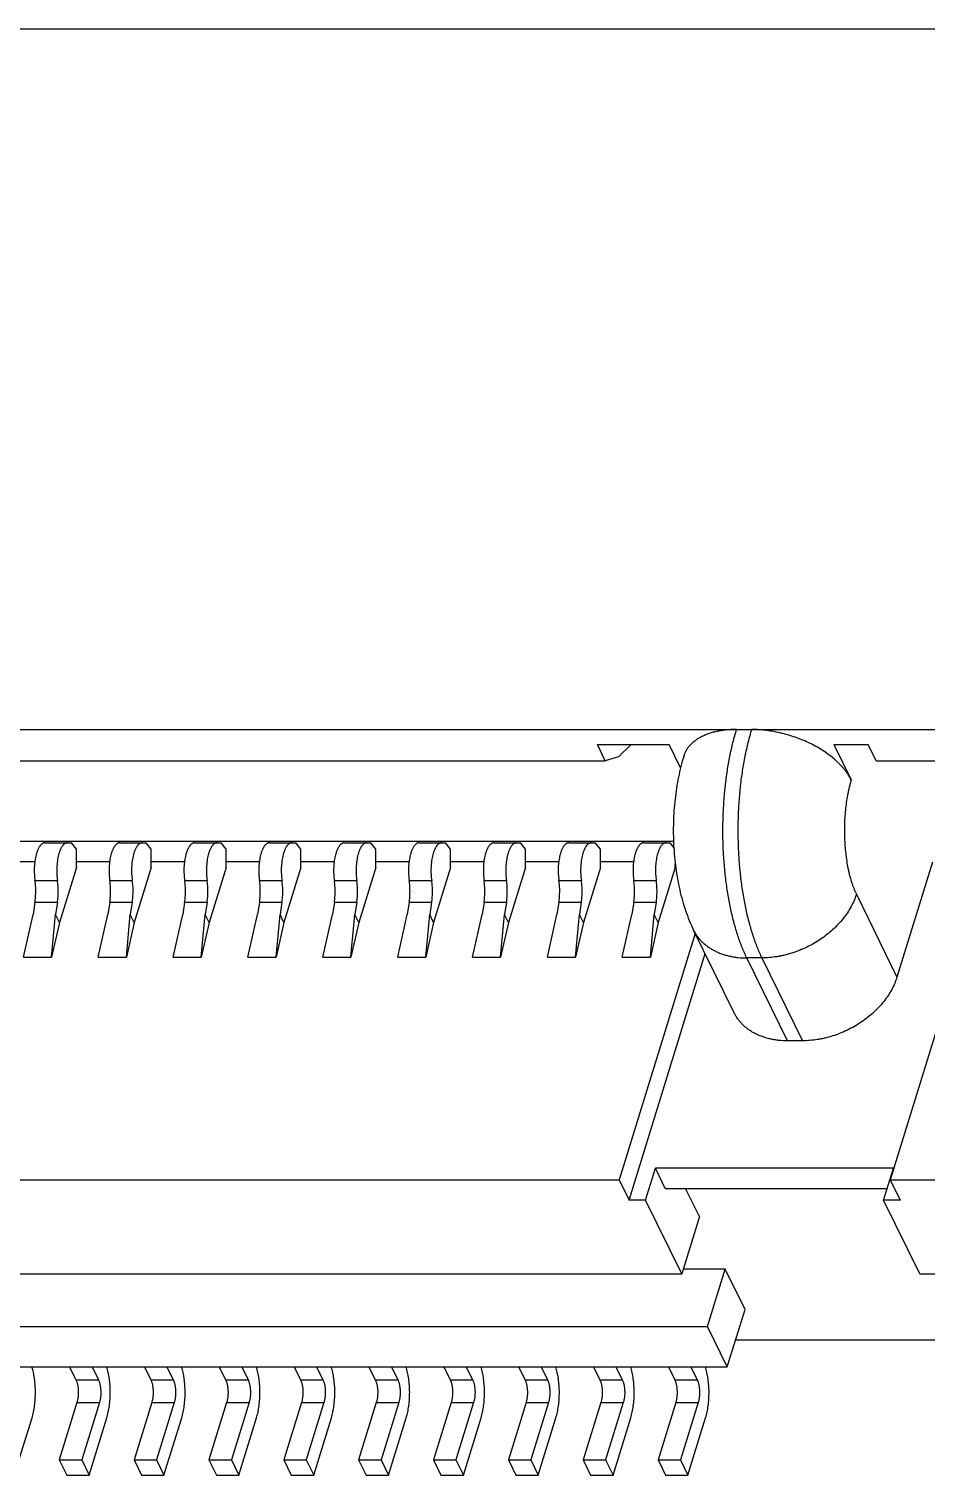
# Model space of a CAD drawing. Extents: x 0 to 420, y 0 to 297.
# Drawn here: x 294.13 to 310.69, y 205.77 to 232.45 of the extents above; entities that cross this region are included whole.
import ezdxf

# ---------------------------------------------------------------- set-up
doc = ezdxf.new("R2010")
doc.units = 0
doc.header["$LTSCALE"] = 23.1
doc.layers.get('0').update_dxf_attribs({"linetype": 'CONTINUOUS'})

msp = doc.modelspace()

# ---------------------------------------------------------------- linework, layer by layer
at = {"color": 7, "linetype": 'CONTINUOUS'}
for p, q in [((264.142, 232.453), (324.655, 232.453)), ((260.148, 219.528), (320.661, 219.528)), ((304.62, 219.248), (305.946, 219.248)), ((304.767, 218.95), (304.62, 219.248)), ((305.246, 219.248), (305.013, 219.023)), ((306.156, 218.822), (305.946, 219.248)), ((308.986, 219.248), (309.622, 219.248)), ((308.986, 219.248), (309.306, 218.596)), ((309.768, 218.95), (309.622, 219.248)), ((263.913, 218.95), (304.767, 218.95)), ((305.013, 219.023), (304.767, 218.95)), ((309.768, 218.95), (317.463, 218.95)), ((266.575, 217.468), (306.025, 217.468)), ((294.424, 217.438), (294.911, 217.438)), ((295.004, 217.318), (294.911, 217.438)), ((295.004, 216.982), (295.004, 217.318)), ((295.806, 217.438), (296.292, 217.438)), ((296.386, 217.318), (296.292, 217.438)), ((296.386, 216.982), (296.386, 217.318)), ((297.187, 217.438), (297.674, 217.438)), ((297.767, 217.318), (297.674, 217.438)), ((297.767, 216.982), (297.767, 217.318)), ((298.569, 217.438), (299.055, 217.438)), ((299.149, 217.318), (299.055, 217.438)), ((299.149, 216.982), (299.149, 217.318)), ((299.95, 217.438), (300.437, 217.438)), ((300.531, 217.318), (300.437, 217.438)), ((300.531, 216.982), (300.531, 217.318)), ((301.332, 217.438), (301.819, 217.438)), ((301.912, 217.318), (301.819, 217.438)), ((301.912, 216.982), (301.912, 217.318)), ((302.714, 217.438), (303.2, 217.438)), ((303.294, 217.318), (303.2, 217.438)), ((303.294, 216.982), (303.294, 217.318)), ((304.095, 217.438), (304.582, 217.438)), ((304.675, 217.318), (304.582, 217.438)), ((304.675, 216.982), (304.675, 217.318)), ((305.477, 217.438), (305.963, 217.438)), ((306.031, 217.352), (305.963, 217.438)), ((293.623, 217.094), (294.236, 217.094)), ((295.004, 216.982), (294.69, 215.966)), ((295.004, 217.094), (295.618, 217.094)), ((296.386, 216.982), (296.072, 215.966)), ((296.386, 217.094), (296.999, 217.094)), ((297.767, 216.982), (297.454, 215.966)), ((297.767, 217.094), (298.381, 217.094)), ((299.149, 216.982), (298.835, 215.966)), ((299.149, 217.094), (299.763, 217.094)), ((300.531, 216.982), (300.217, 215.966)), ((300.531, 217.094), (301.144, 217.094)), ((301.912, 216.982), (301.598, 215.966)), ((301.912, 217.094), (302.526, 217.094)), ((303.294, 216.982), (302.98, 215.966)), ((303.294, 217.094), (303.907, 217.094)), ((304.675, 216.982), (304.362, 215.966)), ((304.675, 217.094), (305.289, 217.094)), ((306.057, 216.982), (305.743, 215.966)), ((306.057, 216.982), (306.057, 217.056)), ((311.839, 217.094), (310.024, 211.219)), ((310.806, 217.077), (310.151, 214.959)), ((294.239, 216.741), (294.654, 216.741)), ((295.621, 216.741), (296.035, 216.741)), ((297.003, 216.741), (297.417, 216.741)), ((298.384, 216.741), (298.799, 216.741)), ((299.766, 216.741), (300.18, 216.741)), ((301.147, 216.741), (301.562, 216.741)), ((302.529, 216.741), (302.943, 216.741)), ((303.91, 216.741), (304.325, 216.741)), ((305.292, 216.741), (305.707, 216.741)), ((309.401, 216.488), (310.151, 214.959)), ((294.026, 215.328), (294.203, 216.115)), ((294.239, 216.339), (294.203, 216.115)), ((294.239, 216.339), (294.653, 216.339)), ((294.546, 215.328), (294.618, 216.115)), ((294.653, 216.339), (294.618, 216.115)), ((294.69, 215.966), (294.618, 216.115)), ((295.408, 215.328), (295.585, 216.115)), ((295.62, 216.339), (295.585, 216.115)), ((295.62, 216.339), (296.035, 216.339)), ((295.927, 215.328), (295.999, 216.115)), ((296.035, 216.339), (295.999, 216.115)), ((296.072, 215.966), (295.999, 216.115)), ((296.79, 215.328), (296.966, 216.115)), ((297.002, 216.339), (296.966, 216.115)), ((297.002, 216.339), (297.416, 216.339)), ((297.309, 215.328), (297.381, 216.115)), ((297.416, 216.339), (297.381, 216.115)), ((297.454, 215.966), (297.381, 216.115)), ((298.171, 215.328), (298.348, 216.115)), ((298.383, 216.339), (298.348, 216.115)), ((298.383, 216.339), (298.798, 216.339)), ((298.69, 215.328), (298.762, 216.115)), ((298.798, 216.339), (298.762, 216.115)), ((298.835, 215.966), (298.762, 216.115)), ((299.553, 215.328), (299.729, 216.115)), ((299.765, 216.339), (299.729, 216.115)), ((299.765, 216.339), (300.179, 216.339)), ((300.072, 215.328), (300.144, 216.115)), ((300.179, 216.339), (300.144, 216.115)), ((300.217, 215.966), (300.144, 216.115)), ((300.934, 215.328), (301.111, 216.115)), ((301.147, 216.339), (301.111, 216.115)), ((301.147, 216.339), (301.561, 216.339)), ((301.454, 215.328), (301.526, 216.115)), ((301.561, 216.339), (301.526, 216.115)), ((301.598, 215.966), (301.526, 216.115)), ((302.316, 215.328), (302.493, 216.115)), ((302.528, 216.339), (302.493, 216.115)), ((302.528, 216.339), (302.943, 216.339)), ((302.835, 215.328), (302.907, 216.115)), ((302.943, 216.339), (302.907, 216.115)), ((302.98, 215.966), (302.907, 216.115)), ((303.698, 215.328), (303.874, 216.115)), ((303.91, 216.339), (303.874, 216.115)), ((303.91, 216.339), (304.324, 216.339)), ((304.217, 215.328), (304.289, 216.115)), ((304.324, 216.339), (304.289, 216.115)), ((304.362, 215.966), (304.289, 216.115)), ((305.079, 215.328), (305.256, 216.115)), ((305.291, 216.339), (305.256, 216.115)), ((305.291, 216.339), (305.706, 216.339)), ((305.598, 215.328), (305.67, 216.115)), ((305.706, 216.339), (305.67, 216.115)), ((305.743, 215.966), (305.67, 216.115)), ((294.69, 215.966), (294.546, 215.328)), ((296.072, 215.966), (295.927, 215.328)), ((297.454, 215.966), (297.309, 215.328)), ((298.835, 215.966), (298.69, 215.328)), ((300.217, 215.966), (300.072, 215.328)), ((301.598, 215.966), (301.454, 215.328)), ((302.98, 215.966), (302.835, 215.328)), ((304.362, 215.966), (304.217, 215.328)), ((305.743, 215.966), (305.598, 215.328)), ((306.427, 215.765), (305.022, 211.219)), ((307.147, 214.298), (306.396, 215.827)), ((294.026, 215.328), (294.546, 215.328)), ((295.408, 215.328), (295.927, 215.328)), ((296.79, 215.328), (297.309, 215.328)), ((298.171, 215.328), (298.69, 215.328)), ((299.553, 215.328), (300.072, 215.328)), ((300.934, 215.328), (301.454, 215.328)), ((302.316, 215.328), (302.835, 215.328)), ((303.698, 215.328), (304.217, 215.328)), ((305.079, 215.328), (305.598, 215.328)), ((305.205, 210.846), (306.61, 215.392)), ((307.656, 215.313), (307.38, 215.313)), ((308.13, 213.784), (307.38, 215.313)), ((307.656, 215.313), (308.406, 213.784)), ((308.406, 213.784), (308.13, 213.784)), ((305.509, 210.846), (305.691, 211.434)), ((310.084, 211.434), (305.691, 211.434)), ((305.874, 211.061), (305.691, 211.434)), ((309.903, 210.846), (310.084, 211.434)), ((264.003, 211.219), (305.022, 211.219)), ((305.022, 211.219), (305.205, 210.846)), ((305.874, 211.061), (309.969, 211.061)), ((306.504, 210.543), (306.25, 211.061)), ((310.024, 211.219), (316.503, 211.219)), ((310.024, 211.219), (310.207, 210.846)), ((305.509, 210.846), (305.205, 210.846)), ((306.177, 209.485), (305.509, 210.846)), ((310.207, 210.846), (309.903, 210.846)), ((310.571, 209.485), (309.903, 210.846)), ((306.504, 210.543), (306.177, 209.485)), ((264.854, 209.485), (306.177, 209.485)), ((306.98, 209.573), (306.204, 209.573)), ((306.653, 208.515), (306.98, 209.573)), ((307.346, 208.827), (306.98, 209.573)), ((310.571, 209.485), (317.354, 209.485)), ((307.019, 207.77), (307.346, 208.827)), ((265.33, 208.515), (306.653, 208.515)), ((307.019, 207.77), (306.653, 208.515)), ((307.173, 208.268), (311.168, 208.268)), ((265.696, 207.77), (307.019, 207.77)), ((294.878, 207.77), (294.995, 207.531)), ((295.292, 207.77), (295.409, 207.531)), ((296.259, 207.77), (296.377, 207.531)), ((296.674, 207.77), (296.791, 207.531)), ((297.641, 207.77), (297.758, 207.531)), ((298.056, 207.77), (298.173, 207.531)), ((299.023, 207.77), (299.14, 207.531)), ((299.437, 207.77), (299.554, 207.531)), ((300.404, 207.77), (300.521, 207.531)), ((300.819, 207.77), (300.936, 207.531)), ((301.786, 207.77), (301.903, 207.531)), ((302.2, 207.77), (302.317, 207.531)), ((303.167, 207.77), (303.285, 207.531)), ((303.582, 207.77), (303.699, 207.531)), ((304.549, 207.77), (304.666, 207.531)), ((304.963, 207.77), (305.081, 207.531)), ((305.931, 207.77), (306.048, 207.531)), ((306.345, 207.77), (306.462, 207.531)), ((294.995, 207.531), (295.409, 207.531)), ((296.377, 207.531), (296.791, 207.531)), ((297.758, 207.531), (298.173, 207.531)), ((299.14, 207.531), (299.554, 207.531)), ((300.521, 207.531), (300.936, 207.531)), ((301.903, 207.531), (302.317, 207.531)), ((303.285, 207.531), (303.699, 207.531)), ((304.666, 207.531), (305.081, 207.531)), ((306.048, 207.531), (306.462, 207.531)), ((295.014, 207.109), (294.687, 206.052)), ((295.014, 207.109), (295.428, 207.109)), ((295.428, 207.109), (295.102, 206.052)), ((296.395, 207.109), (296.069, 206.052)), ((296.395, 207.109), (296.81, 207.109)), ((296.81, 207.109), (296.483, 206.052)), ((297.777, 207.109), (297.45, 206.052)), ((297.777, 207.109), (298.192, 207.109)), ((298.192, 207.109), (297.865, 206.052)), ((299.159, 207.109), (298.832, 206.052)), ((299.159, 207.109), (299.573, 207.109)), ((299.573, 207.109), (299.246, 206.052)), ((300.54, 207.109), (300.213, 206.052)), ((300.54, 207.109), (300.955, 207.109)), ((300.955, 207.109), (300.628, 206.052)), ((301.922, 207.109), (301.595, 206.052)), ((301.922, 207.109), (302.336, 207.109)), ((302.336, 207.109), (302.009, 206.052)), ((303.303, 207.109), (302.977, 206.052)), ((303.303, 207.109), (303.718, 207.109)), ((303.718, 207.109), (303.391, 206.052)), ((304.685, 207.109), (304.358, 206.052)), ((304.685, 207.109), (305.099, 207.109)), ((305.099, 207.109), (304.773, 206.052)), ((306.067, 207.109), (305.74, 206.052)), ((306.067, 207.109), (306.481, 207.109)), ((306.481, 207.109), (306.154, 206.052)), ((293.857, 205.772), (294.184, 206.83)), ((295.239, 205.772), (295.566, 206.83)), ((296.62, 205.772), (296.947, 206.83)), ((298.002, 205.772), (298.329, 206.83)), ((299.384, 205.772), (299.71, 206.83)), ((300.765, 205.772), (301.092, 206.83)), ((302.147, 205.772), (302.474, 206.83)), ((303.528, 205.772), (303.855, 206.83)), ((304.91, 205.772), (305.237, 206.83)), ((306.292, 205.772), (306.618, 206.83)), ((294.687, 206.052), (295.102, 206.052)), ((294.687, 206.052), (294.824, 205.772)), ((295.102, 206.052), (295.239, 205.772)), ((296.069, 206.052), (296.483, 206.052)), ((296.069, 206.052), (296.206, 205.772)), ((296.483, 206.052), (296.62, 205.772)), ((297.45, 206.052), (297.865, 206.052)), ((297.45, 206.052), (297.588, 205.772)), ((297.865, 206.052), (298.002, 205.772)), ((298.832, 206.052), (299.246, 206.052)), ((298.832, 206.052), (298.969, 205.772)), ((299.246, 206.052), (299.384, 205.772)), ((300.213, 206.052), (300.628, 206.052)), ((300.213, 206.052), (300.351, 205.772)), ((300.628, 206.052), (300.765, 205.772)), ((301.595, 206.052), (302.009, 206.052)), ((301.595, 206.052), (301.732, 205.772)), ((302.009, 206.052), (302.147, 205.772)), ((302.977, 206.052), (303.391, 206.052)), ((302.977, 206.052), (303.114, 205.772)), ((303.391, 206.052), (303.528, 205.772)), ((304.358, 206.052), (304.773, 206.052)), ((304.358, 206.052), (304.495, 205.772)), ((304.773, 206.052), (304.91, 205.772)), ((305.74, 206.052), (306.154, 206.052)), ((305.74, 206.052), (305.877, 205.772)), ((306.154, 206.052), (306.292, 205.772)), ((294.824, 205.772), (295.239, 205.772)), ((296.206, 205.772), (296.62, 205.772)), ((297.588, 205.772), (298.002, 205.772)), ((298.969, 205.772), (299.384, 205.772)), ((300.351, 205.772), (300.765, 205.772)), ((301.732, 205.772), (302.147, 205.772)), ((303.114, 205.772), (303.528, 205.772)), ((304.495, 205.772), (304.91, 205.772)), ((305.877, 205.772), (306.292, 205.772))]:
    msp.add_line(p, q, dxfattribs=at)
for points, knots in [([(307.191, 219.528), (307.16, 219.528), (307.1, 219.527), (307.01, 219.52), (306.924, 219.51), (306.841, 219.495), (306.761, 219.477), (306.686, 219.454), (306.615, 219.428), (306.548, 219.397), (306.486, 219.364), (306.43, 219.326), (306.379, 219.286), (306.334, 219.242), (306.295, 219.195), (306.267, 219.153), (306.248, 219.119), (306.235, 219.093), (306.224, 219.066), (306.218, 219.048), (306.215, 219.038)], [0, 0, 0, 0, 0.07887, 0.155777, 0.230558, 0.303075, 0.373218, 0.440913, 0.506124, 0.568856, 0.629164, 0.687157, 0.742999, 0.796919, 0.849204, 0.900201, 0.925349, 0.950328, 0.975193, 1, 1, 1, 1]), ([(307.38, 215.313), (307.364, 215.344), (307.335, 215.408), (307.292, 215.508), (307.252, 215.613), (307.214, 215.723), (307.178, 215.838), (307.145, 215.957), (307.113, 216.08), (307.084, 216.206), (307.058, 216.337), (307.033, 216.47), (307.012, 216.607), (306.993, 216.746), (306.977, 216.887), (306.964, 217.03), (306.953, 217.175), (306.942, 217.369), (306.936, 217.614), (306.94, 217.907), (306.952, 218.151), (306.968, 218.344), (306.982, 218.486), (306.999, 218.627), (307.019, 218.765), (307.041, 218.9), (307.066, 219.033), (307.093, 219.162), (307.123, 219.288), (307.155, 219.409), (307.179, 219.489), (307.191, 219.528)], [0, 0, 0, 0, 0.024219, 0.049419, 0.075569, 0.102636, 0.130578, 0.159353, 0.188911, 0.219201, 0.250169, 0.281756, 0.313903, 0.346547, 0.379624, 0.413069, 0.446813, 0.480789, 0.549158, 0.617621, 0.685618, 0.719271, 0.752601, 0.785542, 0.818029, 0.849998, 0.881387, 0.912137, 0.942191, 0.971495, 1, 1, 1, 1]), ([(307.467, 219.528), (307.455, 219.489), (307.432, 219.409), (307.4, 219.288), (307.37, 219.162), (307.342, 219.033), (307.317, 218.9), (307.295, 218.765), (307.275, 218.627), (307.258, 218.486), (307.244, 218.344), (307.228, 218.151), (307.216, 217.907), (307.212, 217.614), (307.219, 217.369), (307.229, 217.175), (307.24, 217.03), (307.253, 216.887), (307.269, 216.746), (307.288, 216.607), (307.31, 216.47), (307.334, 216.337), (307.36, 216.206), (307.389, 216.08), (307.421, 215.957), (307.455, 215.838), (307.491, 215.723), (307.529, 215.613), (307.569, 215.508), (307.611, 215.408), (307.641, 215.344), (307.656, 215.313)], [0, 0, 0, 0, 0.028505, 0.057809, 0.087863, 0.118613, 0.150002, 0.181971, 0.214458, 0.247399, 0.280729, 0.314382, 0.382379, 0.450842, 0.519211, 0.553187, 0.586931, 0.620376, 0.653453, 0.686097, 0.718244, 0.749831, 0.780799, 0.811089, 0.840647, 0.869422, 0.897364, 0.924431, 0.950581, 0.975781, 1, 1, 1, 1]), ([(309.306, 218.596), (309.291, 218.627), (309.265, 218.673), (309.224, 218.733), (309.191, 218.778), (309.154, 218.823), (309.114, 218.867), (309.071, 218.91), (309.01, 218.968), (308.927, 219.037), (308.819, 219.116), (308.702, 219.189), (308.578, 219.257), (308.447, 219.318), (308.312, 219.372), (308.173, 219.419), (308.031, 219.458), (307.889, 219.489), (307.747, 219.511), (307.606, 219.525), (307.513, 219.528), (307.467, 219.528)], [0, 0, 0, 0, 0.048741, 0.074184, 0.100345, 0.127221, 0.154803, 0.183075, 0.212018, 0.271802, 0.333914, 0.398044, 0.463839, 0.530906, 0.59883, 0.667177, 0.735506, 0.803375, 0.870352, 0.936023, 1, 1, 1, 1]), ([(306.215, 219.038), (306.196, 218.975), (306.16, 218.846), (306.115, 218.649), (306.079, 218.446), (306.052, 218.24), (306.033, 218.03), (306.023, 217.818), (306.021, 217.605), (306.027, 217.392), (306.042, 217.181), (306.066, 216.973), (306.098, 216.768), (306.138, 216.569), (306.188, 216.374), (306.247, 216.186), (306.315, 216.003), (306.368, 215.885), (306.396, 215.827)], [0, 0, 0, 0, 0.060616, 0.122232, 0.18485, 0.248376, 0.312635, 0.377386, 0.442352, 0.507237, 0.571751, 0.635634, 0.698681, 0.760757, 0.821818, 0.881924, 0.941236, 1, 1, 1, 1]), ([(309.306, 218.596), (309.3, 218.576), (309.289, 218.536), (309.273, 218.475), (309.258, 218.413), (309.239, 218.326), (309.219, 218.213), (309.201, 218.074), (309.188, 217.931), (309.181, 217.785), (309.179, 217.639), (309.183, 217.492), (309.192, 217.347), (309.207, 217.205), (309.227, 217.068), (309.248, 216.957), (309.267, 216.871), (309.283, 216.81), (309.3, 216.75), (309.318, 216.693), (309.337, 216.638), (309.357, 216.586), (309.378, 216.536), (309.393, 216.504), (309.401, 216.488)], [0, 0, 0, 0, 0.028505, 0.057811, 0.087866, 0.118616, 0.181972, 0.247397, 0.314379, 0.382378, 0.450842, 0.519213, 0.586932, 0.653452, 0.718241, 0.780793, 0.811084, 0.840643, 0.869419, 0.897362, 0.924429, 0.95058, 0.97578, 1, 1, 1, 1]), ([(294.424, 217.438), (294.42, 217.438), (294.412, 217.438), (294.4, 217.435), (294.388, 217.43), (294.376, 217.423), (294.364, 217.415), (294.353, 217.405), (294.342, 217.393), (294.331, 217.379), (294.32, 217.364), (294.31, 217.347), (294.3, 217.328), (294.291, 217.308), (294.283, 217.287), (294.274, 217.264), (294.267, 217.24), (294.257, 217.206), (294.247, 217.161), (294.237, 217.104), (294.23, 217.045), (294.226, 216.984), (294.225, 216.923), (294.227, 216.861), (294.231, 216.8), (294.236, 216.761), (294.239, 216.741)], [0, 0, 0, 0, 0.015697, 0.031713, 0.048346, 0.065851, 0.084438, 0.104266, 0.12545, 0.148067, 0.17216, 0.197746, 0.224817, 0.253347, 0.283295, 0.314603, 0.347205, 0.381022, 0.451934, 0.526567, 0.604042, 0.683415, 0.7637, 0.843891, 0.922985, 1, 1, 1, 1]), ([(294.838, 217.438), (294.834, 217.438), (294.826, 217.438), (294.814, 217.435), (294.802, 217.43), (294.79, 217.423), (294.779, 217.415), (294.767, 217.405), (294.756, 217.393), (294.745, 217.379), (294.735, 217.364), (294.725, 217.347), (294.715, 217.328), (294.706, 217.308), (294.697, 217.287), (294.689, 217.264), (294.681, 217.24), (294.672, 217.206), (294.661, 217.161), (294.652, 217.104), (294.645, 217.045), (294.641, 216.984), (294.639, 216.923), (294.641, 216.861), (294.646, 216.8), (294.651, 216.761), (294.654, 216.741)], [0, 0, 0, 0, 0.015697, 0.031713, 0.048346, 0.065851, 0.084438, 0.104266, 0.12545, 0.148067, 0.17216, 0.197746, 0.224817, 0.253347, 0.283295, 0.314603, 0.347205, 0.381022, 0.451934, 0.526567, 0.604042, 0.683415, 0.7637, 0.843891, 0.922985, 1, 1, 1, 1]), ([(295.806, 217.438), (295.802, 217.438), (295.793, 217.438), (295.781, 217.435), (295.769, 217.43), (295.757, 217.423), (295.746, 217.415), (295.734, 217.405), (295.723, 217.393), (295.712, 217.379), (295.702, 217.364), (295.692, 217.347), (295.682, 217.328), (295.673, 217.308), (295.664, 217.287), (295.656, 217.264), (295.648, 217.24), (295.639, 217.206), (295.628, 217.161), (295.619, 217.104), (295.612, 217.045), (295.608, 216.984), (295.607, 216.923), (295.608, 216.861), (295.613, 216.8), (295.618, 216.761), (295.621, 216.741)], [0, 0, 0, 0, 0.015697, 0.031713, 0.048346, 0.065851, 0.084438, 0.104266, 0.12545, 0.148067, 0.17216, 0.197746, 0.224817, 0.253347, 0.283295, 0.314603, 0.347205, 0.381022, 0.451934, 0.526567, 0.604042, 0.683415, 0.7637, 0.843891, 0.922985, 1, 1, 1, 1]), ([(296.22, 217.438), (296.216, 217.438), (296.208, 217.438), (296.196, 217.435), (296.184, 217.43), (296.172, 217.423), (296.16, 217.415), (296.149, 217.405), (296.138, 217.393), (296.127, 217.379), (296.116, 217.364), (296.106, 217.347), (296.097, 217.328), (296.087, 217.308), (296.079, 217.287), (296.07, 217.264), (296.063, 217.24), (296.053, 217.206), (296.043, 217.161), (296.033, 217.104), (296.026, 217.045), (296.022, 216.984), (296.021, 216.923), (296.023, 216.861), (296.027, 216.8), (296.032, 216.761), (296.035, 216.741)], [0, 0, 0, 0, 0.015697, 0.031713, 0.048346, 0.065851, 0.084438, 0.104266, 0.12545, 0.148067, 0.17216, 0.197746, 0.224817, 0.253347, 0.283295, 0.314603, 0.347205, 0.381022, 0.451934, 0.526567, 0.604042, 0.683415, 0.7637, 0.843891, 0.922985, 1, 1, 1, 1]), ([(297.187, 217.438), (297.183, 217.438), (297.175, 217.438), (297.163, 217.435), (297.151, 217.43), (297.139, 217.423), (297.127, 217.415), (297.116, 217.405), (297.105, 217.393), (297.094, 217.379), (297.083, 217.364), (297.073, 217.347), (297.064, 217.328), (297.054, 217.308), (297.046, 217.287), (297.038, 217.264), (297.03, 217.24), (297.02, 217.206), (297.01, 217.161), (297, 217.104), (296.993, 217.045), (296.989, 216.984), (296.988, 216.923), (296.99, 216.861), (296.994, 216.8), (297, 216.761), (297.003, 216.741)], [0, 0, 0, 0, 0.015697, 0.031713, 0.048346, 0.065851, 0.084438, 0.104266, 0.12545, 0.148067, 0.17216, 0.197746, 0.224817, 0.253347, 0.283295, 0.314603, 0.347205, 0.381022, 0.451934, 0.526567, 0.604042, 0.683415, 0.7637, 0.843891, 0.922985, 1, 1, 1, 1]), ([(297.602, 217.438), (297.598, 217.438), (297.589, 217.438), (297.577, 217.435), (297.565, 217.43), (297.553, 217.423), (297.542, 217.415), (297.53, 217.405), (297.519, 217.393), (297.508, 217.379), (297.498, 217.364), (297.488, 217.347), (297.478, 217.328), (297.469, 217.308), (297.46, 217.287), (297.452, 217.264), (297.444, 217.24), (297.435, 217.206), (297.424, 217.161), (297.415, 217.104), (297.408, 217.045), (297.404, 216.984), (297.403, 216.923), (297.404, 216.861), (297.409, 216.8), (297.414, 216.761), (297.417, 216.741)], [0, 0, 0, 0, 0.015697, 0.031713, 0.048346, 0.065851, 0.084438, 0.104266, 0.12545, 0.148067, 0.17216, 0.197746, 0.224817, 0.253347, 0.283295, 0.314603, 0.347205, 0.381022, 0.451934, 0.526567, 0.604042, 0.683415, 0.7637, 0.843891, 0.922985, 1, 1, 1, 1]), ([(298.569, 217.438), (298.565, 217.438), (298.557, 217.438), (298.544, 217.435), (298.532, 217.43), (298.521, 217.423), (298.509, 217.415), (298.497, 217.405), (298.486, 217.393), (298.475, 217.379), (298.465, 217.364), (298.455, 217.347), (298.445, 217.328), (298.436, 217.308), (298.427, 217.287), (298.419, 217.264), (298.411, 217.24), (298.402, 217.206), (298.392, 217.161), (298.382, 217.104), (298.375, 217.045), (298.371, 216.984), (298.37, 216.923), (298.371, 216.861), (298.376, 216.8), (298.381, 216.761), (298.384, 216.741)], [0, 0, 0, 0, 0.015697, 0.031713, 0.048346, 0.065851, 0.084438, 0.104266, 0.12545, 0.148067, 0.17216, 0.197746, 0.224817, 0.253347, 0.283295, 0.314603, 0.347205, 0.381022, 0.451934, 0.526567, 0.604042, 0.683415, 0.7637, 0.843891, 0.922985, 1, 1, 1, 1]), ([(298.983, 217.438), (298.979, 217.438), (298.971, 217.438), (298.959, 217.435), (298.947, 217.43), (298.935, 217.423), (298.923, 217.415), (298.912, 217.405), (298.901, 217.393), (298.89, 217.379), (298.879, 217.364), (298.869, 217.347), (298.86, 217.328), (298.851, 217.308), (298.842, 217.287), (298.834, 217.264), (298.826, 217.24), (298.816, 217.206), (298.806, 217.161), (298.796, 217.104), (298.789, 217.045), (298.785, 216.984), (298.784, 216.923), (298.786, 216.861), (298.791, 216.8), (298.796, 216.761), (298.799, 216.741)], [0, 0, 0, 0, 0.015697, 0.031713, 0.048346, 0.065851, 0.084438, 0.104266, 0.12545, 0.148067, 0.17216, 0.197746, 0.224817, 0.253347, 0.283295, 0.314603, 0.347205, 0.381022, 0.451934, 0.526567, 0.604042, 0.683415, 0.7637, 0.843891, 0.922985, 1, 1, 1, 1]), ([(299.95, 217.438), (299.946, 217.438), (299.938, 217.438), (299.926, 217.435), (299.914, 217.43), (299.902, 217.423), (299.89, 217.415), (299.879, 217.405), (299.868, 217.393), (299.857, 217.379), (299.847, 217.364), (299.837, 217.347), (299.827, 217.328), (299.818, 217.308), (299.809, 217.287), (299.801, 217.264), (299.793, 217.24), (299.783, 217.206), (299.773, 217.161), (299.763, 217.104), (299.757, 217.045), (299.753, 216.984), (299.751, 216.923), (299.753, 216.861), (299.758, 216.8), (299.763, 216.761), (299.766, 216.741)], [0, 0, 0, 0, 0.015697, 0.031713, 0.048346, 0.065851, 0.084438, 0.104266, 0.12545, 0.148067, 0.17216, 0.197746, 0.224817, 0.253347, 0.283295, 0.314603, 0.347205, 0.381022, 0.451934, 0.526567, 0.604042, 0.683415, 0.7637, 0.843891, 0.922985, 1, 1, 1, 1]), ([(300.365, 217.438), (300.361, 217.438), (300.353, 217.438), (300.341, 217.435), (300.328, 217.43), (300.317, 217.423), (300.305, 217.415), (300.294, 217.405), (300.282, 217.393), (300.272, 217.379), (300.261, 217.364), (300.251, 217.347), (300.241, 217.328), (300.232, 217.308), (300.223, 217.287), (300.215, 217.264), (300.208, 217.24), (300.198, 217.206), (300.188, 217.161), (300.178, 217.104), (300.171, 217.045), (300.167, 216.984), (300.166, 216.923), (300.168, 216.861), (300.172, 216.8), (300.177, 216.761), (300.18, 216.741)], [0, 0, 0, 0, 0.015697, 0.031713, 0.048346, 0.065851, 0.084438, 0.104266, 0.12545, 0.148067, 0.17216, 0.197746, 0.224817, 0.253347, 0.283295, 0.314603, 0.347205, 0.381022, 0.451934, 0.526567, 0.604042, 0.683415, 0.7637, 0.843891, 0.922985, 1, 1, 1, 1]), ([(301.332, 217.438), (301.328, 217.438), (301.32, 217.438), (301.308, 217.435), (301.296, 217.43), (301.284, 217.423), (301.272, 217.415), (301.261, 217.405), (301.25, 217.393), (301.239, 217.379), (301.228, 217.364), (301.218, 217.347), (301.208, 217.328), (301.199, 217.308), (301.19, 217.287), (301.182, 217.264), (301.175, 217.24), (301.165, 217.206), (301.155, 217.161), (301.145, 217.104), (301.138, 217.045), (301.134, 216.984), (301.133, 216.923), (301.135, 216.861), (301.139, 216.8), (301.144, 216.761), (301.147, 216.741)], [0, 0, 0, 0, 0.015697, 0.031713, 0.048346, 0.065851, 0.084438, 0.104266, 0.12545, 0.148067, 0.17216, 0.197746, 0.224817, 0.253347, 0.283295, 0.314603, 0.347205, 0.381022, 0.451934, 0.526567, 0.604042, 0.683415, 0.7637, 0.843891, 0.922985, 1, 1, 1, 1]), ([(301.746, 217.438), (301.742, 217.438), (301.734, 217.438), (301.722, 217.435), (301.71, 217.43), (301.698, 217.423), (301.687, 217.415), (301.675, 217.405), (301.664, 217.393), (301.653, 217.379), (301.643, 217.364), (301.633, 217.347), (301.623, 217.328), (301.614, 217.308), (301.605, 217.287), (301.597, 217.264), (301.589, 217.24), (301.58, 217.206), (301.569, 217.161), (301.56, 217.104), (301.553, 217.045), (301.549, 216.984), (301.547, 216.923), (301.549, 216.861), (301.554, 216.8), (301.559, 216.761), (301.562, 216.741)], [0, 0, 0, 0, 0.015697, 0.031713, 0.048346, 0.065851, 0.084438, 0.104266, 0.12545, 0.148067, 0.17216, 0.197746, 0.224817, 0.253347, 0.283295, 0.314603, 0.347205, 0.381022, 0.451934, 0.526567, 0.604042, 0.683415, 0.7637, 0.843891, 0.922985, 1, 1, 1, 1]), ([(302.714, 217.438), (302.71, 217.438), (302.701, 217.438), (302.689, 217.435), (302.677, 217.43), (302.665, 217.423), (302.654, 217.415), (302.642, 217.405), (302.631, 217.393), (302.62, 217.379), (302.61, 217.364), (302.6, 217.347), (302.59, 217.328), (302.581, 217.308), (302.572, 217.287), (302.564, 217.264), (302.556, 217.24), (302.547, 217.206), (302.536, 217.161), (302.527, 217.104), (302.52, 217.045), (302.516, 216.984), (302.515, 216.923), (302.516, 216.861), (302.521, 216.8), (302.526, 216.761), (302.529, 216.741)], [0, 0, 0, 0, 0.015697, 0.031713, 0.048346, 0.065851, 0.084438, 0.104266, 0.12545, 0.148067, 0.17216, 0.197746, 0.224817, 0.253347, 0.283295, 0.314603, 0.347205, 0.381022, 0.451934, 0.526567, 0.604042, 0.683415, 0.7637, 0.843891, 0.922985, 1, 1, 1, 1]), ([(303.128, 217.438), (303.124, 217.438), (303.116, 217.438), (303.104, 217.435), (303.092, 217.43), (303.08, 217.423), (303.068, 217.415), (303.057, 217.405), (303.046, 217.393), (303.035, 217.379), (303.024, 217.364), (303.014, 217.347), (303.004, 217.328), (302.995, 217.308), (302.987, 217.287), (302.978, 217.264), (302.971, 217.24), (302.961, 217.206), (302.951, 217.161), (302.941, 217.104), (302.934, 217.045), (302.93, 216.984), (302.929, 216.923), (302.931, 216.861), (302.935, 216.8), (302.94, 216.761), (302.943, 216.741)], [0, 0, 0, 0, 0.015697, 0.031713, 0.048346, 0.065851, 0.084438, 0.104266, 0.12545, 0.148067, 0.17216, 0.197746, 0.224817, 0.253347, 0.283295, 0.314603, 0.347205, 0.381022, 0.451934, 0.526567, 0.604042, 0.683415, 0.7637, 0.843891, 0.922985, 1, 1, 1, 1]), ([(304.095, 217.438), (304.091, 217.438), (304.083, 217.438), (304.071, 217.435), (304.059, 217.43), (304.047, 217.423), (304.035, 217.415), (304.024, 217.405), (304.013, 217.393), (304.002, 217.379), (303.991, 217.364), (303.981, 217.347), (303.972, 217.328), (303.962, 217.308), (303.954, 217.287), (303.945, 217.264), (303.938, 217.24), (303.928, 217.206), (303.918, 217.161), (303.908, 217.104), (303.901, 217.045), (303.897, 216.984), (303.896, 216.923), (303.898, 216.861), (303.902, 216.8), (303.907, 216.761), (303.91, 216.741)], [0, 0, 0, 0, 0.015697, 0.031713, 0.048346, 0.065851, 0.084438, 0.104266, 0.12545, 0.148067, 0.17216, 0.197746, 0.224817, 0.253347, 0.283295, 0.314603, 0.347205, 0.381022, 0.451934, 0.526567, 0.604042, 0.683415, 0.7637, 0.843891, 0.922985, 1, 1, 1, 1]), ([(304.51, 217.438), (304.506, 217.438), (304.497, 217.438), (304.485, 217.435), (304.473, 217.43), (304.461, 217.423), (304.45, 217.415), (304.438, 217.405), (304.427, 217.393), (304.416, 217.379), (304.406, 217.364), (304.396, 217.347), (304.386, 217.328), (304.377, 217.308), (304.368, 217.287), (304.36, 217.264), (304.352, 217.24), (304.343, 217.206), (304.332, 217.161), (304.323, 217.104), (304.316, 217.045), (304.312, 216.984), (304.311, 216.923), (304.312, 216.861), (304.317, 216.8), (304.322, 216.761), (304.325, 216.741)], [0, 0, 0, 0, 0.015697, 0.031713, 0.048346, 0.065851, 0.084438, 0.104266, 0.12545, 0.148067, 0.17216, 0.197746, 0.224817, 0.253347, 0.283295, 0.314603, 0.347205, 0.381022, 0.451934, 0.526567, 0.604042, 0.683415, 0.7637, 0.843891, 0.922985, 1, 1, 1, 1]), ([(305.477, 217.438), (305.473, 217.438), (305.465, 217.438), (305.452, 217.435), (305.44, 217.43), (305.428, 217.423), (305.417, 217.415), (305.405, 217.405), (305.394, 217.393), (305.383, 217.379), (305.373, 217.364), (305.363, 217.347), (305.353, 217.328), (305.344, 217.308), (305.335, 217.287), (305.327, 217.264), (305.319, 217.24), (305.31, 217.206), (305.299, 217.161), (305.29, 217.104), (305.283, 217.045), (305.279, 216.984), (305.278, 216.923), (305.279, 216.861), (305.284, 216.8), (305.289, 216.761), (305.292, 216.741)], [0, 0, 0, 0, 0.015697, 0.031713, 0.048346, 0.065851, 0.084438, 0.104266, 0.12545, 0.148067, 0.17216, 0.197746, 0.224817, 0.253347, 0.283295, 0.314603, 0.347205, 0.381022, 0.451934, 0.526567, 0.604042, 0.683415, 0.7637, 0.843891, 0.922985, 1, 1, 1, 1]), ([(305.891, 217.438), (305.887, 217.438), (305.879, 217.438), (305.867, 217.435), (305.855, 217.43), (305.843, 217.423), (305.831, 217.415), (305.82, 217.405), (305.809, 217.393), (305.798, 217.379), (305.787, 217.364), (305.777, 217.347), (305.768, 217.328), (305.758, 217.308), (305.75, 217.287), (305.742, 217.264), (305.734, 217.24), (305.724, 217.206), (305.714, 217.161), (305.704, 217.104), (305.697, 217.045), (305.693, 216.984), (305.692, 216.923), (305.694, 216.861), (305.699, 216.8), (305.704, 216.761), (305.707, 216.741)], [0, 0, 0, 0, 0.015697, 0.031713, 0.048346, 0.065851, 0.084438, 0.104266, 0.12545, 0.148067, 0.17216, 0.197746, 0.224817, 0.253347, 0.283295, 0.314603, 0.347205, 0.381022, 0.451934, 0.526567, 0.604042, 0.683415, 0.7637, 0.843891, 0.922985, 1, 1, 1, 1]), ([(294.239, 216.339), (294.241, 216.355), (294.246, 216.388), (294.25, 216.438), (294.253, 216.489), (294.254, 216.54), (294.254, 216.591), (294.251, 216.642), (294.246, 216.692), (294.242, 216.725), (294.239, 216.741)], [0, 0, 0, 0, 0.121454, 0.245839, 0.372217, 0.499622, 0.627075, 0.753596, 0.878218, 1, 1, 1, 1]), ([(294.653, 216.339), (294.656, 216.355), (294.66, 216.388), (294.665, 216.438), (294.668, 216.489), (294.669, 216.54), (294.668, 216.591), (294.665, 216.642), (294.661, 216.692), (294.656, 216.725), (294.654, 216.741)], [0, 0, 0, 0, 0.121454, 0.245839, 0.372217, 0.499622, 0.627075, 0.753596, 0.878218, 1, 1, 1, 1]), ([(295.62, 216.339), (295.623, 216.355), (295.627, 216.388), (295.632, 216.438), (295.635, 216.489), (295.636, 216.54), (295.635, 216.591), (295.632, 216.642), (295.628, 216.692), (295.623, 216.725), (295.621, 216.741)], [0, 0, 0, 0, 0.121454, 0.245839, 0.372217, 0.499622, 0.627075, 0.753596, 0.878218, 1, 1, 1, 1]), ([(296.035, 216.339), (296.037, 216.355), (296.042, 216.388), (296.046, 216.438), (296.049, 216.489), (296.05, 216.54), (296.05, 216.591), (296.047, 216.642), (296.042, 216.692), (296.038, 216.725), (296.035, 216.741)], [0, 0, 0, 0, 0.121454, 0.245839, 0.372217, 0.499622, 0.627075, 0.753596, 0.878218, 1, 1, 1, 1]), ([(297.002, 216.339), (297.004, 216.355), (297.009, 216.388), (297.014, 216.438), (297.017, 216.489), (297.018, 216.54), (297.017, 216.591), (297.014, 216.642), (297.009, 216.692), (297.005, 216.725), (297.003, 216.741)], [0, 0, 0, 0, 0.121454, 0.245839, 0.372217, 0.499622, 0.627075, 0.753596, 0.878218, 1, 1, 1, 1]), ([(297.416, 216.339), (297.419, 216.355), (297.423, 216.388), (297.428, 216.438), (297.431, 216.489), (297.432, 216.54), (297.431, 216.591), (297.428, 216.642), (297.424, 216.692), (297.419, 216.725), (297.417, 216.741)], [0, 0, 0, 0, 0.121454, 0.245839, 0.372217, 0.499622, 0.627075, 0.753596, 0.878218, 1, 1, 1, 1]), ([(298.383, 216.339), (298.386, 216.355), (298.39, 216.388), (298.395, 216.438), (298.398, 216.489), (298.399, 216.54), (298.398, 216.591), (298.396, 216.642), (298.391, 216.692), (298.387, 216.725), (298.384, 216.741)], [0, 0, 0, 0, 0.121454, 0.245839, 0.372217, 0.499622, 0.627075, 0.753596, 0.878218, 1, 1, 1, 1]), ([(298.798, 216.339), (298.8, 216.355), (298.805, 216.388), (298.81, 216.438), (298.813, 216.489), (298.814, 216.54), (298.813, 216.591), (298.81, 216.642), (298.805, 216.692), (298.801, 216.725), (298.799, 216.741)], [0, 0, 0, 0, 0.121454, 0.245839, 0.372217, 0.499622, 0.627075, 0.753596, 0.878218, 1, 1, 1, 1]), ([(299.765, 216.339), (299.768, 216.355), (299.772, 216.388), (299.777, 216.438), (299.78, 216.489), (299.781, 216.54), (299.78, 216.591), (299.777, 216.642), (299.773, 216.692), (299.768, 216.725), (299.766, 216.741)], [0, 0, 0, 0, 0.121454, 0.245839, 0.372217, 0.499622, 0.627075, 0.753596, 0.878218, 1, 1, 1, 1]), ([(300.179, 216.339), (300.182, 216.355), (300.186, 216.388), (300.191, 216.438), (300.194, 216.489), (300.195, 216.54), (300.194, 216.591), (300.192, 216.642), (300.187, 216.692), (300.183, 216.725), (300.18, 216.741)], [0, 0, 0, 0, 0.121454, 0.245839, 0.372217, 0.499622, 0.627075, 0.753596, 0.878218, 1, 1, 1, 1]), ([(301.147, 216.339), (301.149, 216.355), (301.154, 216.388), (301.158, 216.438), (301.161, 216.489), (301.162, 216.54), (301.161, 216.591), (301.159, 216.642), (301.154, 216.692), (301.15, 216.725), (301.147, 216.741)], [0, 0, 0, 0, 0.121454, 0.245839, 0.372217, 0.499622, 0.627075, 0.753596, 0.878218, 1, 1, 1, 1]), ([(301.561, 216.339), (301.564, 216.355), (301.568, 216.388), (301.573, 216.438), (301.576, 216.489), (301.577, 216.54), (301.576, 216.591), (301.573, 216.642), (301.569, 216.692), (301.564, 216.725), (301.562, 216.741)], [0, 0, 0, 0, 0.121454, 0.245839, 0.372217, 0.499622, 0.627075, 0.753596, 0.878218, 1, 1, 1, 1]), ([(302.528, 216.339), (302.531, 216.355), (302.535, 216.388), (302.54, 216.438), (302.543, 216.489), (302.544, 216.54), (302.543, 216.591), (302.54, 216.642), (302.536, 216.692), (302.531, 216.725), (302.529, 216.741)], [0, 0, 0, 0, 0.121454, 0.245839, 0.372217, 0.499622, 0.627075, 0.753596, 0.878218, 1, 1, 1, 1]), ([(302.943, 216.339), (302.945, 216.355), (302.95, 216.388), (302.954, 216.438), (302.957, 216.489), (302.958, 216.54), (302.958, 216.591), (302.955, 216.642), (302.95, 216.692), (302.946, 216.725), (302.943, 216.741)], [0, 0, 0, 0, 0.121454, 0.245839, 0.372217, 0.499622, 0.627075, 0.753596, 0.878218, 1, 1, 1, 1]), ([(303.91, 216.339), (303.912, 216.355), (303.917, 216.388), (303.922, 216.438), (303.924, 216.489), (303.926, 216.54), (303.925, 216.591), (303.922, 216.642), (303.917, 216.692), (303.913, 216.725), (303.91, 216.741)], [0, 0, 0, 0, 0.121454, 0.245839, 0.372217, 0.499622, 0.627075, 0.753596, 0.878218, 1, 1, 1, 1]), ([(304.324, 216.339), (304.327, 216.355), (304.331, 216.388), (304.336, 216.438), (304.339, 216.489), (304.34, 216.54), (304.339, 216.591), (304.336, 216.642), (304.332, 216.692), (304.327, 216.725), (304.325, 216.741)], [0, 0, 0, 0, 0.121454, 0.245839, 0.372217, 0.499622, 0.627075, 0.753596, 0.878218, 1, 1, 1, 1]), ([(305.291, 216.339), (305.294, 216.355), (305.298, 216.388), (305.303, 216.438), (305.306, 216.489), (305.307, 216.54), (305.306, 216.591), (305.304, 216.642), (305.299, 216.692), (305.295, 216.725), (305.292, 216.741)], [0, 0, 0, 0, 0.121454, 0.245839, 0.372217, 0.499622, 0.627075, 0.753596, 0.878218, 1, 1, 1, 1]), ([(305.706, 216.339), (305.708, 216.355), (305.713, 216.388), (305.718, 216.438), (305.721, 216.489), (305.722, 216.54), (305.721, 216.591), (305.718, 216.642), (305.713, 216.692), (305.709, 216.725), (305.707, 216.741)], [0, 0, 0, 0, 0.121454, 0.245839, 0.372217, 0.499622, 0.627075, 0.753596, 0.878218, 1, 1, 1, 1]), ([(309.401, 216.488), (309.389, 216.449), (309.36, 216.371), (309.304, 216.257), (309.237, 216.145), (309.157, 216.036), (309.067, 215.932), (308.967, 215.833), (308.857, 215.741), (308.74, 215.656), (308.616, 215.578), (308.486, 215.51), (308.351, 215.45), (308.213, 215.401), (308.097, 215.369), (308.003, 215.348), (307.865, 215.323), (307.749, 215.313), (307.656, 215.313)], [0, 0, 0, 0, 0.054908, 0.111615, 0.170092, 0.23025, 0.291945, 0.354984, 0.419138, 0.484148, 0.549733, 0.615594, 0.681431, 0.746939, 0.811825, 0.843952, 0.875821, 1, 1, 1, 1]), ([(306.396, 215.827), (306.406, 215.808), (306.427, 215.769), (306.463, 215.714), (306.505, 215.661), (306.55, 215.612), (306.601, 215.566), (306.655, 215.523), (306.713, 215.484), (306.776, 215.449), (306.841, 215.417), (306.911, 215.39), (306.983, 215.366), (307.058, 215.347), (307.135, 215.332), (307.243, 215.317), (307.325, 215.313), (307.38, 215.313)], [0, 0, 0, 0, 0.056319, 0.112829, 0.169716, 0.227157, 0.285317, 0.344342, 0.404362, 0.465484, 0.527795, 0.59136, 0.656221, 0.7224, 0.789899, 0.8587, 1, 1, 1, 1]), ([(310.151, 214.959), (310.139, 214.92), (310.11, 214.842), (310.055, 214.728), (309.987, 214.616), (309.908, 214.507), (309.818, 214.403), (309.717, 214.304), (309.608, 214.212), (309.49, 214.126), (309.366, 214.049), (309.236, 213.98), (309.101, 213.921), (308.964, 213.872), (308.847, 213.839), (308.753, 213.819), (308.615, 213.794), (308.499, 213.784), (308.406, 213.784)], [0, 0, 0, 0, 0.054908, 0.111615, 0.170092, 0.23025, 0.291945, 0.354984, 0.419138, 0.484148, 0.549733, 0.615594, 0.681431, 0.746939, 0.811825, 0.843952, 0.875821, 1, 1, 1, 1]), ([(308.13, 213.784), (308.075, 213.784), (307.993, 213.788), (307.886, 213.803), (307.808, 213.818), (307.733, 213.837), (307.661, 213.86), (307.592, 213.888), (307.526, 213.919), (307.464, 213.955), (307.405, 213.994), (307.351, 214.037), (307.301, 214.083), (307.255, 214.132), (307.214, 214.184), (307.177, 214.24), (307.156, 214.278), (307.147, 214.298)], [0, 0, 0, 0, 0.1413, 0.210101, 0.2776, 0.343779, 0.40864, 0.472205, 0.534516, 0.595638, 0.655658, 0.714683, 0.772843, 0.830284, 0.887171, 0.943681, 1, 1, 1, 1]), ([(294.184, 206.83), (294.189, 206.847), (294.199, 206.882), (294.212, 206.936), (294.223, 206.993), (294.232, 207.052), (294.239, 207.112), (294.244, 207.174), (294.247, 207.237), (294.248, 207.301), (294.246, 207.364), (294.243, 207.427), (294.238, 207.489), (294.231, 207.549), (294.221, 207.608), (294.21, 207.664), (294.197, 207.718), (294.187, 207.753), (294.182, 207.77)], [0, 0, 0, 0, 0.056042, 0.114647, 0.175501, 0.238264, 0.302574, 0.368051, 0.434302, 0.500926, 0.567521, 0.63368, 0.699005, 0.763104, 0.825601, 0.886135, 0.944371, 1, 1, 1, 1]), ([(295.566, 206.83), (295.571, 206.847), (295.581, 206.882), (295.593, 206.936), (295.604, 206.993), (295.613, 207.052), (295.62, 207.112), (295.625, 207.174), (295.628, 207.237), (295.629, 207.301), (295.628, 207.364), (295.625, 207.427), (295.619, 207.489), (295.612, 207.549), (295.603, 207.608), (295.592, 207.664), (295.579, 207.718), (295.569, 207.753), (295.563, 207.77)], [0, 0, 0, 0, 0.056042, 0.114647, 0.175501, 0.238264, 0.302574, 0.368051, 0.434302, 0.500926, 0.567521, 0.63368, 0.699005, 0.763104, 0.825601, 0.886135, 0.944371, 1, 1, 1, 1]), ([(296.947, 206.83), (296.952, 206.847), (296.962, 206.882), (296.975, 206.936), (296.986, 206.993), (296.995, 207.052), (297.002, 207.112), (297.007, 207.174), (297.01, 207.237), (297.011, 207.301), (297.01, 207.364), (297.006, 207.427), (297.001, 207.489), (296.994, 207.549), (296.984, 207.608), (296.973, 207.664), (296.96, 207.718), (296.95, 207.753), (296.945, 207.77)], [0, 0, 0, 0, 0.056042, 0.114647, 0.175501, 0.238264, 0.302574, 0.368051, 0.434302, 0.500926, 0.567521, 0.63368, 0.699005, 0.763104, 0.825601, 0.886135, 0.944371, 1, 1, 1, 1]), ([(298.329, 206.83), (298.334, 206.847), (298.344, 206.882), (298.357, 206.936), (298.368, 206.993), (298.377, 207.052), (298.384, 207.112), (298.389, 207.174), (298.392, 207.237), (298.392, 207.301), (298.391, 207.364), (298.388, 207.427), (298.383, 207.489), (298.375, 207.549), (298.366, 207.608), (298.355, 207.664), (298.342, 207.718), (298.332, 207.753), (298.326, 207.77)], [0, 0, 0, 0, 0.056042, 0.114647, 0.175501, 0.238264, 0.302574, 0.368051, 0.434302, 0.500926, 0.567521, 0.63368, 0.699005, 0.763104, 0.825601, 0.886135, 0.944371, 1, 1, 1, 1]), ([(299.71, 206.83), (299.716, 206.847), (299.725, 206.882), (299.738, 206.936), (299.749, 206.993), (299.758, 207.052), (299.765, 207.112), (299.77, 207.174), (299.773, 207.237), (299.774, 207.301), (299.773, 207.364), (299.77, 207.427), (299.764, 207.489), (299.757, 207.549), (299.748, 207.608), (299.736, 207.664), (299.723, 207.718), (299.713, 207.753), (299.708, 207.77)], [0, 0, 0, 0, 0.056042, 0.114647, 0.175501, 0.238264, 0.302574, 0.368051, 0.434302, 0.500926, 0.567521, 0.63368, 0.699005, 0.763104, 0.825601, 0.886135, 0.944371, 1, 1, 1, 1]), ([(301.092, 206.83), (301.097, 206.847), (301.107, 206.882), (301.12, 206.936), (301.131, 206.993), (301.14, 207.052), (301.147, 207.112), (301.152, 207.174), (301.155, 207.237), (301.156, 207.301), (301.154, 207.364), (301.151, 207.427), (301.146, 207.489), (301.138, 207.549), (301.129, 207.608), (301.118, 207.664), (301.105, 207.718), (301.095, 207.753), (301.09, 207.77)], [0, 0, 0, 0, 0.056042, 0.114647, 0.175501, 0.238264, 0.302574, 0.368051, 0.434302, 0.500926, 0.567521, 0.63368, 0.699005, 0.763104, 0.825601, 0.886135, 0.944371, 1, 1, 1, 1]), ([(302.474, 206.83), (302.479, 206.847), (302.489, 206.882), (302.501, 206.936), (302.512, 206.993), (302.521, 207.052), (302.528, 207.112), (302.533, 207.174), (302.536, 207.237), (302.537, 207.301), (302.536, 207.364), (302.533, 207.427), (302.527, 207.489), (302.52, 207.549), (302.511, 207.608), (302.5, 207.664), (302.487, 207.718), (302.477, 207.753), (302.471, 207.77)], [0, 0, 0, 0, 0.056042, 0.114647, 0.175501, 0.238264, 0.302574, 0.368051, 0.434302, 0.500926, 0.567521, 0.63368, 0.699005, 0.763104, 0.825601, 0.886135, 0.944371, 1, 1, 1, 1]), ([(303.855, 206.83), (303.86, 206.847), (303.87, 206.882), (303.883, 206.936), (303.894, 206.993), (303.903, 207.052), (303.91, 207.112), (303.915, 207.174), (303.918, 207.237), (303.919, 207.301), (303.918, 207.364), (303.914, 207.427), (303.909, 207.489), (303.902, 207.549), (303.892, 207.608), (303.881, 207.664), (303.868, 207.718), (303.858, 207.753), (303.853, 207.77)], [0, 0, 0, 0, 0.056042, 0.114647, 0.175501, 0.238264, 0.302574, 0.368051, 0.434302, 0.500926, 0.567521, 0.63368, 0.699005, 0.763104, 0.825601, 0.886135, 0.944371, 1, 1, 1, 1]), ([(305.237, 206.83), (305.242, 206.847), (305.252, 206.882), (305.265, 206.936), (305.275, 206.993), (305.284, 207.052), (305.292, 207.112), (305.297, 207.174), (305.299, 207.237), (305.3, 207.301), (305.299, 207.364), (305.296, 207.427), (305.291, 207.489), (305.283, 207.549), (305.274, 207.608), (305.263, 207.664), (305.25, 207.718), (305.24, 207.753), (305.234, 207.77)], [0, 0, 0, 0, 0.056042, 0.114647, 0.175501, 0.238264, 0.302574, 0.368051, 0.434302, 0.500926, 0.567521, 0.63368, 0.699005, 0.763104, 0.825601, 0.886135, 0.944371, 1, 1, 1, 1]), ([(306.618, 206.83), (306.624, 206.847), (306.633, 206.882), (306.646, 206.936), (306.657, 206.993), (306.666, 207.052), (306.673, 207.112), (306.678, 207.174), (306.681, 207.237), (306.682, 207.301), (306.681, 207.364), (306.677, 207.427), (306.672, 207.489), (306.665, 207.549), (306.656, 207.608), (306.644, 207.664), (306.631, 207.718), (306.621, 207.753), (306.616, 207.77)], [0, 0, 0, 0, 0.056042, 0.114647, 0.175501, 0.238264, 0.302574, 0.368051, 0.434302, 0.500926, 0.567521, 0.63368, 0.699005, 0.763104, 0.825601, 0.886135, 0.944371, 1, 1, 1, 1]), ([(294.995, 207.531), (294.998, 207.525), (295.004, 207.511), (295.012, 207.49), (295.019, 207.466), (295.025, 207.441), (295.03, 207.415), (295.034, 207.387), (295.037, 207.359), (295.039, 207.33), (295.039, 207.301), (295.039, 207.271), (295.037, 207.242), (295.035, 207.214), (295.031, 207.186), (295.027, 207.159), (295.021, 207.134), (295.016, 207.117), (295.014, 207.109)], [0, 0, 0, 0, 0.049414, 0.102627, 0.159342, 0.219189, 0.281744, 0.346535, 0.413057, 0.480779, 0.549152, 0.617619, 0.68562, 0.752604, 0.818032, 0.881389, 0.942193, 1, 1, 1, 1]), ([(295.409, 207.531), (295.413, 207.525), (295.418, 207.511), (295.426, 207.49), (295.433, 207.466), (295.439, 207.441), (295.444, 207.415), (295.448, 207.387), (295.451, 207.359), (295.453, 207.33), (295.454, 207.301), (295.453, 207.271), (295.452, 207.242), (295.449, 207.214), (295.446, 207.186), (295.441, 207.159), (295.435, 207.134), (295.431, 207.117), (295.428, 207.109)], [0, 0, 0, 0, 0.049414, 0.102627, 0.159342, 0.219189, 0.281744, 0.346535, 0.413057, 0.480779, 0.549152, 0.617619, 0.68562, 0.752604, 0.818032, 0.881389, 0.942193, 1, 1, 1, 1]), ([(296.377, 207.531), (296.38, 207.525), (296.386, 207.511), (296.393, 207.49), (296.4, 207.466), (296.406, 207.441), (296.411, 207.415), (296.415, 207.387), (296.418, 207.359), (296.42, 207.33), (296.421, 207.301), (296.421, 207.271), (296.419, 207.242), (296.416, 207.214), (296.413, 207.186), (296.408, 207.159), (296.402, 207.134), (296.398, 207.117), (296.395, 207.109)], [0, 0, 0, 0, 0.049414, 0.102627, 0.159342, 0.219189, 0.281744, 0.346535, 0.413057, 0.480779, 0.549152, 0.617619, 0.68562, 0.752604, 0.818032, 0.881389, 0.942193, 1, 1, 1, 1]), ([(296.791, 207.531), (296.794, 207.525), (296.8, 207.511), (296.808, 207.49), (296.815, 207.466), (296.821, 207.441), (296.826, 207.415), (296.83, 207.387), (296.833, 207.359), (296.835, 207.33), (296.835, 207.301), (296.835, 207.271), (296.834, 207.242), (296.831, 207.214), (296.827, 207.186), (296.823, 207.159), (296.817, 207.134), (296.812, 207.117), (296.81, 207.109)], [0, 0, 0, 0, 0.049414, 0.102627, 0.159342, 0.219189, 0.281744, 0.346535, 0.413057, 0.480779, 0.549152, 0.617619, 0.68562, 0.752604, 0.818032, 0.881389, 0.942193, 1, 1, 1, 1]), ([(297.758, 207.531), (297.761, 207.525), (297.767, 207.511), (297.775, 207.49), (297.782, 207.466), (297.788, 207.441), (297.793, 207.415), (297.797, 207.387), (297.8, 207.359), (297.802, 207.33), (297.803, 207.301), (297.802, 207.271), (297.801, 207.242), (297.798, 207.214), (297.794, 207.186), (297.79, 207.159), (297.784, 207.134), (297.779, 207.117), (297.777, 207.109)], [0, 0, 0, 0, 0.049414, 0.102627, 0.159342, 0.219189, 0.281744, 0.346535, 0.413057, 0.480779, 0.549152, 0.617619, 0.68562, 0.752604, 0.818032, 0.881389, 0.942193, 1, 1, 1, 1]), ([(298.173, 207.531), (298.176, 207.525), (298.182, 207.511), (298.189, 207.49), (298.196, 207.466), (298.202, 207.441), (298.207, 207.415), (298.211, 207.387), (298.214, 207.359), (298.216, 207.33), (298.217, 207.301), (298.217, 207.271), (298.215, 207.242), (298.213, 207.214), (298.209, 207.186), (298.204, 207.159), (298.198, 207.134), (298.194, 207.117), (298.192, 207.109)], [0, 0, 0, 0, 0.049414, 0.102627, 0.159342, 0.219189, 0.281744, 0.346535, 0.413057, 0.480779, 0.549152, 0.617619, 0.68562, 0.752604, 0.818032, 0.881389, 0.942193, 1, 1, 1, 1]), ([(299.14, 207.531), (299.143, 207.525), (299.149, 207.511), (299.157, 207.49), (299.163, 207.466), (299.17, 207.441), (299.175, 207.415), (299.179, 207.387), (299.182, 207.359), (299.183, 207.33), (299.184, 207.301), (299.184, 207.271), (299.182, 207.242), (299.18, 207.214), (299.176, 207.186), (299.171, 207.159), (299.166, 207.134), (299.161, 207.117), (299.159, 207.109)], [0, 0, 0, 0, 0.049414, 0.102627, 0.159342, 0.219189, 0.281744, 0.346535, 0.413057, 0.480779, 0.549152, 0.617619, 0.68562, 0.752604, 0.818032, 0.881389, 0.942193, 1, 1, 1, 1]), ([(299.554, 207.531), (299.557, 207.525), (299.563, 207.511), (299.571, 207.49), (299.578, 207.466), (299.584, 207.441), (299.589, 207.415), (299.593, 207.387), (299.596, 207.359), (299.598, 207.33), (299.599, 207.301), (299.598, 207.271), (299.597, 207.242), (299.594, 207.214), (299.59, 207.186), (299.586, 207.159), (299.58, 207.134), (299.576, 207.117), (299.573, 207.109)], [0, 0, 0, 0, 0.049414, 0.102627, 0.159342, 0.219189, 0.281744, 0.346535, 0.413057, 0.480779, 0.549152, 0.617619, 0.68562, 0.752604, 0.818032, 0.881389, 0.942193, 1, 1, 1, 1]), ([(300.521, 207.531), (300.524, 207.525), (300.53, 207.511), (300.538, 207.49), (300.545, 207.466), (300.551, 207.441), (300.556, 207.415), (300.56, 207.387), (300.563, 207.359), (300.565, 207.33), (300.566, 207.301), (300.565, 207.271), (300.564, 207.242), (300.561, 207.214), (300.558, 207.186), (300.553, 207.159), (300.547, 207.134), (300.543, 207.117), (300.54, 207.109)], [0, 0, 0, 0, 0.049414, 0.102627, 0.159342, 0.219189, 0.281744, 0.346535, 0.413057, 0.480779, 0.549152, 0.617619, 0.68562, 0.752604, 0.818032, 0.881389, 0.942193, 1, 1, 1, 1]), ([(300.936, 207.531), (300.939, 207.525), (300.945, 207.511), (300.953, 207.49), (300.96, 207.466), (300.966, 207.441), (300.971, 207.415), (300.975, 207.387), (300.978, 207.359), (300.979, 207.33), (300.98, 207.301), (300.98, 207.271), (300.978, 207.242), (300.976, 207.214), (300.972, 207.186), (300.967, 207.159), (300.962, 207.134), (300.957, 207.117), (300.955, 207.109)], [0, 0, 0, 0, 0.049414, 0.102627, 0.159342, 0.219189, 0.281744, 0.346535, 0.413057, 0.480779, 0.549152, 0.617619, 0.68562, 0.752604, 0.818032, 0.881389, 0.942193, 1, 1, 1, 1]), ([(301.903, 207.531), (301.906, 207.525), (301.912, 207.511), (301.92, 207.49), (301.927, 207.466), (301.933, 207.441), (301.938, 207.415), (301.942, 207.387), (301.945, 207.359), (301.947, 207.33), (301.947, 207.301), (301.947, 207.271), (301.945, 207.242), (301.943, 207.214), (301.939, 207.186), (301.934, 207.159), (301.929, 207.134), (301.924, 207.117), (301.922, 207.109)], [0, 0, 0, 0, 0.049414, 0.102627, 0.159342, 0.219189, 0.281744, 0.346535, 0.413057, 0.480779, 0.549152, 0.617619, 0.68562, 0.752604, 0.818032, 0.881389, 0.942193, 1, 1, 1, 1]), ([(302.317, 207.531), (302.321, 207.525), (302.326, 207.511), (302.334, 207.49), (302.341, 207.466), (302.347, 207.441), (302.352, 207.415), (302.356, 207.387), (302.359, 207.359), (302.361, 207.33), (302.362, 207.301), (302.361, 207.271), (302.36, 207.242), (302.357, 207.214), (302.354, 207.186), (302.349, 207.159), (302.343, 207.134), (302.339, 207.117), (302.336, 207.109)], [0, 0, 0, 0, 0.049414, 0.102627, 0.159342, 0.219189, 0.281744, 0.346535, 0.413057, 0.480779, 0.549152, 0.617619, 0.68562, 0.752604, 0.818032, 0.881389, 0.942193, 1, 1, 1, 1]), ([(303.285, 207.531), (303.288, 207.525), (303.294, 207.511), (303.301, 207.49), (303.308, 207.466), (303.314, 207.441), (303.319, 207.415), (303.323, 207.387), (303.326, 207.359), (303.328, 207.33), (303.329, 207.301), (303.329, 207.271), (303.327, 207.242), (303.324, 207.214), (303.321, 207.186), (303.316, 207.159), (303.31, 207.134), (303.306, 207.117), (303.303, 207.109)], [0, 0, 0, 0, 0.049414, 0.102627, 0.159342, 0.219189, 0.281744, 0.346535, 0.413057, 0.480779, 0.549152, 0.617619, 0.68562, 0.752604, 0.818032, 0.881389, 0.942193, 1, 1, 1, 1]), ([(303.699, 207.531), (303.702, 207.525), (303.708, 207.511), (303.716, 207.49), (303.723, 207.466), (303.729, 207.441), (303.734, 207.415), (303.738, 207.387), (303.741, 207.359), (303.743, 207.33), (303.743, 207.301), (303.743, 207.271), (303.741, 207.242), (303.739, 207.214), (303.735, 207.186), (303.731, 207.159), (303.725, 207.134), (303.72, 207.117), (303.718, 207.109)], [0, 0, 0, 0, 0.049414, 0.102627, 0.159342, 0.219189, 0.281744, 0.346535, 0.413057, 0.480779, 0.549152, 0.617619, 0.68562, 0.752604, 0.818032, 0.881389, 0.942193, 1, 1, 1, 1]), ([(304.666, 207.531), (304.669, 207.525), (304.675, 207.511), (304.683, 207.49), (304.69, 207.466), (304.696, 207.441), (304.701, 207.415), (304.705, 207.387), (304.708, 207.359), (304.71, 207.33), (304.71, 207.301), (304.71, 207.271), (304.709, 207.242), (304.706, 207.214), (304.702, 207.186), (304.698, 207.159), (304.692, 207.134), (304.687, 207.117), (304.685, 207.109)], [0, 0, 0, 0, 0.049414, 0.102627, 0.159342, 0.219189, 0.281744, 0.346535, 0.413057, 0.480779, 0.549152, 0.617619, 0.68562, 0.752604, 0.818032, 0.881389, 0.942193, 1, 1, 1, 1]), ([(305.081, 207.531), (305.084, 207.525), (305.09, 207.511), (305.097, 207.49), (305.104, 207.466), (305.11, 207.441), (305.115, 207.415), (305.119, 207.387), (305.122, 207.359), (305.124, 207.33), (305.125, 207.301), (305.125, 207.271), (305.123, 207.242), (305.121, 207.214), (305.117, 207.186), (305.112, 207.159), (305.106, 207.134), (305.102, 207.117), (305.099, 207.109)], [0, 0, 0, 0, 0.049414, 0.102627, 0.159342, 0.219189, 0.281744, 0.346535, 0.413057, 0.480779, 0.549152, 0.617619, 0.68562, 0.752604, 0.818032, 0.881389, 0.942193, 1, 1, 1, 1]), ([(306.048, 207.531), (306.051, 207.525), (306.057, 207.511), (306.065, 207.49), (306.071, 207.466), (306.077, 207.441), (306.083, 207.415), (306.087, 207.387), (306.089, 207.359), (306.091, 207.33), (306.092, 207.301), (306.092, 207.271), (306.09, 207.242), (306.088, 207.214), (306.084, 207.186), (306.079, 207.159), (306.074, 207.134), (306.069, 207.117), (306.067, 207.109)], [0, 0, 0, 0, 0.049414, 0.102627, 0.159342, 0.219189, 0.281744, 0.346535, 0.413057, 0.480779, 0.549152, 0.617619, 0.68562, 0.752604, 0.818032, 0.881389, 0.942193, 1, 1, 1, 1]), ([(306.462, 207.531), (306.465, 207.525), (306.471, 207.511), (306.479, 207.49), (306.486, 207.466), (306.492, 207.441), (306.497, 207.415), (306.501, 207.387), (306.504, 207.359), (306.506, 207.33), (306.507, 207.301), (306.506, 207.271), (306.505, 207.242), (306.502, 207.214), (306.498, 207.186), (306.494, 207.159), (306.488, 207.134), (306.484, 207.117), (306.481, 207.109)], [0, 0, 0, 0, 0.049414, 0.102627, 0.159342, 0.219189, 0.281744, 0.346535, 0.413057, 0.480779, 0.549152, 0.617619, 0.68562, 0.752604, 0.818032, 0.881389, 0.942193, 1, 1, 1, 1])]:
    msp.add_open_spline(points, degree=3, knots=knots, dxfattribs=at)

doc.saveas('drawing.dxf')
